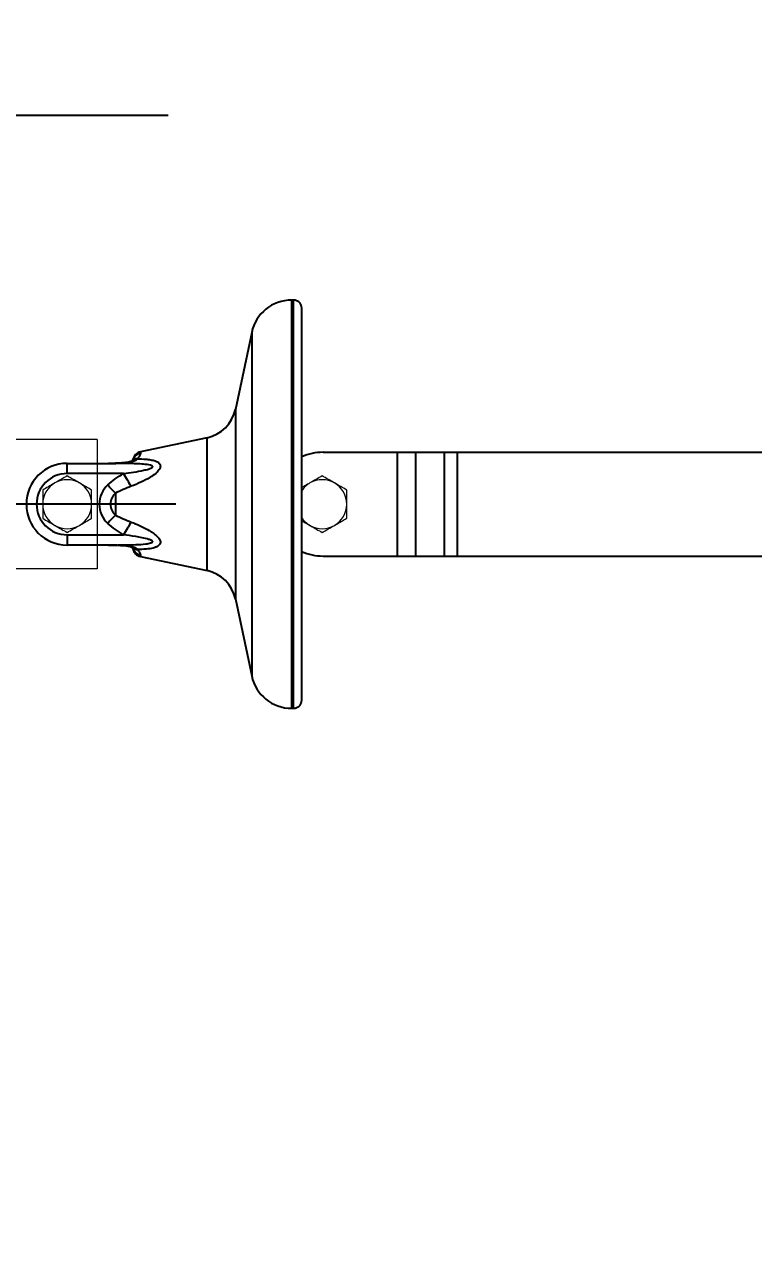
# Model space of a CAD drawing. Header units: millimetres. Extents: x -37020 to 35906, y -101 to 52234.
# Drawn here: x -93.64 to -93.283, y 408.825 to 409.427 of the extents above; entities that cross this region are included whole.
import ezdxf

# ---------------------------------------------------------------- set-up
doc = ezdxf.new("R2010")
doc.units = ezdxf.units.MM
doc.header["$PDMODE"] = 35
doc.header["$PDSIZE"] = 1
doc.linetypes.add('CENTER2', pattern=[28.575, 19.05, -3.175, 3.175, -3.175])
for name, color, linetype in [('0_EJES', 1, 'CENTER2'), ('DIBUJO', 5, 'Continuous'), ('GE-Cotas', 1, 'Continuous'), ('M0_EQUIPOS', 2, 'Continuous'), ('M2_PLBULONES', 2, 'Continuous')]:
    doc.layers.add(name, color=color, linetype=linetype)
doc.styles.add('Romans', font='romans.shx', dxfattribs={"width": 0.8})
doc.dimstyles.new('COTAS GENERAL', dxfattribs={"dimscale": 0.1, "dimtxt": 2.5, "dimasz": 2.5, "dimexe": 1, "dimexo": 1, "dimgap": 1.25, "dimtad": 1, "dimzin": 1, "dimdsep": 46, "dimtxsty": 'Romans', "dimcen": 1, "dimclrd": 2, "dimclre": 1, "dimclrt": 3, "dimaunit": 1, "dimadec": 3, "dimazin": 0, "dimtfac": 1, "dimtix": 1, "dimtmove": 0, "dimatfit": 0, "dimfxl": 1, "dimtolj": 1, "dimarcsym": 0})

# ---------------------------------------------------------------- blocks, each defined once
blk = doc.blocks.new('A$C1BC9721A')
at = {"layer": '0_EJES'}
for p, q in [((310.78, 63.5), (310.78, 0)), ((60.78, 53.24), (60.78, 10.26)), ((560.78, 53.24), (560.78, 10.26)), ((694.33, 31.75), (0, 31.75))]:
    blk.add_line(p, q, dxfattribs=at)
at = {"layer": 'M0_EQUIPOS', "color": 6, "linetype": 'Continuous', "lineweight": 15}
for p, q in [((30.78, 0), (30.78, 63.5)), ((655.78, 63.5), (30.78, 63.5)), ((37.52, 63.5), (37.52, 57.1)), ((97.96, 57.1), (97.96, 63.5)), ((99.24, 0), (99.24, 63.5)), ((522.32, 0), (522.32, 63.5)), ((523.6, 57.1), (523.6, 63.5)), ((584.05, 63.5), (584.05, 57.1)), ((590.78, 0), (590.78, 63.5)), ((655.78, 0), (655.78, 63.5)), ((97.96, 57.1), (37.52, 57.1)), ((523.6, 57.1), (584.05, 57.1)), ((37.52, 0), (37.52, 6.4)), ((97.96, 6.4), (37.52, 6.4)), ((97.96, 6.4), (97.96, 0)), ((523.6, 6.4), (523.6, 0)), ((523.6, 6.4), (584.05, 6.4)), ((584.05, 0), (584.05, 6.4)), ((655.78, 0), (30.78, 0))]:
    blk.add_line(p, q, dxfattribs=at)
at = {"layer": 'M2_PLBULONES', "linetype": 'Continuous'}
for p, q in [((53.85, 43.75), (46.92, 31.75)), ((67.71, 43.75), (53.85, 43.75)), ((74.64, 31.75), (67.71, 43.75)), ((546.92, 31.75), (553.85, 43.75)), ((553.85, 43.75), (567.71, 43.75)), ((567.71, 43.75), (574.64, 31.75)), ((46.92, 31.75), (53.85, 19.75)), ((67.71, 19.75), (74.64, 31.75)), ((553.85, 19.75), (546.92, 31.75)), ((574.64, 31.75), (567.71, 19.75)), ((53.85, 19.75), (67.71, 19.75)), ((567.71, 19.75), (553.85, 19.75))]:
    blk.add_line(p, q, dxfattribs=at)
for centre in [(60.78, 31.75), (560.78, 31.75)]:
    blk.add_circle(centre, 12, dxfattribs=at)
blk = doc.blocks.new('*D328')
at = {"layer": 'Defpoints', "color": 0, "transparency": 16777216}
for p in [(-89.48986, 409.44983), (-88.42819, 409.19232), (-93.94964, 403.39257)]:
    blk.add_point(p, dxfattribs=at)
at = {"layer": 'GE-Cotas', "color": 1, "lineweight": -2, "transparency": 16777216}
for p, q in [((-89.28986, 409.44983), (-90.25742, 409.44983)), ((-89.08986, 409.19232), (-89.28986, 409.44983)), ((-88.47819, 409.19232), (-89.08986, 409.19232))]:
    blk.add_line(p, q, dxfattribs=at)
at = {"layer": 'GE-Cotas', "color": 3, "linetype": 'Continuous', "transparency": 16777216, "insert": (-89.90489, 409.57483), "char_height": 0.125, "attachment_point": 5, "style": 'Romans'}
blk.add_mtext('\\A1;{\\Fsimplex|c0;+ ~}5800', dxfattribs=at)
blk = doc.blocks.new('RIENDA RB')
at = {"layer": '0_EJES'}
blk.add_line((-379.79, 0), (379.79, 0), dxfattribs=at)

msp = doc.modelspace()

# ---------------------------------------------------------------- linework, layer by layer
at = {"layer": 'M0_EQUIPOS', "color": 1}
for p, q in [((-93.50836, 409.29232), (-93.50929, 409.29232)), ((-93.50929, 409.29232), (-93.50929, 409.09232)), ((-93.52886, 409.27648), (-93.52886, 409.10817)), ((-93.53686, 409.23876), (-93.53686, 409.14589)), ((-93.55072, 409.22489), (-93.58333, 409.21795)), ((-93.55072, 409.15976), (-93.55072, 409.22489)), ((-93.58333, 409.21795), (-93.58333, 409.21734)), ((-93.49389, 409.21772), (-93.45762, 409.21772)), ((-93.45762, 409.21772), (-93.45762, 409.16692)), ((-93.45762, 409.21772), (-93.44859, 409.21772)), ((-93.44859, 409.21772), (-93.44859, 409.16692)), ((-93.44859, 409.21772), (-93.43445, 409.21772)), ((-93.43445, 409.21772), (-93.43445, 409.16692)), ((-93.43445, 409.21772), (-93.42811, 409.21772)), ((-93.42811, 409.21772), (-93.42811, 409.16692)), ((-93.42811, 409.21772), (-93.19469, 409.21772)), ((-93.61929, 409.20732), (-93.61929, 409.21232)), ((-93.61929, 409.21232), (-93.59556, 409.21232)), ((-93.59472, 409.21241), (-93.59911, 409.21232)), ((-93.59472, 409.21244), (-93.59558, 409.21239)), ((-93.59254, 409.21255), (-93.59472, 409.21243)), ((-93.59254, 409.21253), (-93.59472, 409.21243)), ((-93.59254, 409.21249), (-93.59472, 409.21241)), ((-93.59472, 409.21243), (-93.59472, 409.21241)), ((-93.59254, 409.21254), (-93.59254, 409.21249)), ((-93.59168, 409.20732), (-93.61929, 409.20732)), ((-93.59567, 409.19765), (-93.59567, 409.18699)), ((-93.61929, 409.17732), (-93.61929, 409.17232)), ((-93.61929, 409.17732), (-93.59168, 409.17732)), ((-93.59556, 409.17232), (-93.61929, 409.17232)), ((-93.59911, 409.17232), (-93.59472, 409.17224)), ((-93.59472, 409.17224), (-93.59254, 409.17216)), ((-93.59472, 409.17224), (-93.59472, 409.17222)), ((-93.59254, 409.17216), (-93.59254, 409.17211)), ((-93.58333, 409.16731), (-93.58333, 409.1667)), ((-93.58333, 409.1667), (-93.55072, 409.15976)), ((-93.49389, 409.16692), (-93.45762, 409.16692)), ((-93.45762, 409.16692), (-93.44859, 409.16692)), ((-93.44859, 409.16692), (-93.43445, 409.16692)), ((-93.43445, 409.16692), (-93.42811, 409.16692)), ((-93.42811, 409.16692), (-93.19469, 409.16692)), ((-93.53686, 409.14589), (-93.52886, 409.10817)), ((-93.50929, 409.09232), (-93.50836, 409.09232))]:
    msp.add_line(p, q, dxfattribs=at)
at = {"layer": 'M0_EQUIPOS', "color": 8}
msp.add_line((-93.52886, 409.27648), (-93.53686, 409.23876), dxfattribs=at)
at = {"layer": 'M0_EQUIPOS', "color": 1, "flags": 128}
for points in [[(-93.58794, 409.20107), (-93.58838, 409.20182), (-93.58884, 409.20257), (-93.5893, 409.20335), (-93.58977, 409.20413), (-93.59024, 409.20492), (-93.59072, 409.20572), (-93.5912, 409.20652), (-93.59168, 409.20732)], [(-93.59567, 409.19765), (-93.59613, 409.19815), (-93.59659, 409.19865), (-93.59705, 409.19916), (-93.59752, 409.19967), (-93.59799, 409.20018), (-93.59847, 409.2007), (-93.59894, 409.20122), (-93.59942, 409.20173)], [(-93.59567, 409.18699), (-93.59613, 409.1865), (-93.59659, 409.18599), (-93.59705, 409.18549), (-93.59752, 409.18498), (-93.59799, 409.18446), (-93.59847, 409.18395), (-93.59894, 409.18343), (-93.59942, 409.18291)], [(-93.58794, 409.18357), (-93.58838, 409.18283), (-93.58884, 409.18207), (-93.5893, 409.1813), (-93.58977, 409.18052), (-93.59024, 409.17973), (-93.59072, 409.17893), (-93.5912, 409.17813), (-93.59168, 409.17732)]]:
    msp.add_lwpolyline(points, dxfattribs=at)
at = {"layer": 'M0_EQUIPOS', "color": 1}
for centre, radius, start, end in [((-93.50929, 409.27232), 0.02, 90, 168.01322), ((-93.55447, 409.2425), 0.018, 282.01559, 348.01322), ((-93.58525, 409.21135), 0.00318, 83.01475, 136.48215), ((-93.58229, 409.21306), 0.005, 102.01559, 168.4328), ((-93.58235, 409.21247), 0.00497, 101.45617, 157.14624), ((-93.49389, 409.19232), 0.0254, 90, 114.27086), ((-93.61929, 409.19232), 0.02, 90, 270), ((-93.59555, 409.21627), 0.00394, 269.86725, 282.10995), ((-93.61929, 409.19232), 0.015, 90, 270), ((-93.59078, 409.19232), 0.01278, 132.56249, 227.43751), ((-93.59078, 409.19232), 0.00724, 132.56249, 227.43751), ((-93.59556, 409.16823), 0.00409, 78.11669, 89.90611), ((-93.58525, 409.17329), 0.00318, 223.53679, 277.04832), ((-93.58229, 409.17159), 0.005, 192.33814, 257.98441), ((-93.58235, 409.17218), 0.00497, 202.27627, 258.55378), ((-93.49389, 409.19232), 0.0254, 245.65016, 270), ((-93.55447, 409.14215), 0.018, 11.98678, 77.98441), ((-93.50929, 409.11232), 0.02, 191.98678, 270)]:
    msp.add_arc(centre, radius, start, end, dxfattribs=at)
for points, knots in [([(-93.50429, 409.28835), (-93.50435, 409.28882), (-93.50448, 409.28983), (-93.50522, 409.29094), (-93.50606, 409.29164), (-93.50702, 409.29218), (-93.50783, 409.29226), (-93.50836, 409.29232)], [0, 0, 0, 0, 0.225806, 0.480942, 0.614527, 0.747718, 1, 1, 1, 1]), ([(-93.50836, 409.19232), (-93.50836, 409.1956), (-93.50836, 409.20214), (-93.50836, 409.21186), (-93.50836, 409.2214), (-93.50836, 409.23065), (-93.50836, 409.23954), (-93.50836, 409.24797), (-93.50836, 409.25586), (-93.50836, 409.26315), (-93.50836, 409.26975), (-93.50836, 409.2756), (-93.50836, 409.28066), (-93.50836, 409.28486), (-93.50836, 409.28817), (-93.50836, 409.29055), (-93.50836, 409.29204), (-93.50836, 409.29223), (-93.50836, 409.29232)], [0, 0, 0, 0, 0.062501, 0.125002, 0.187502, 0.249998, 0.312502, 0.375001, 0.4375, 0.500002, 0.5625, 0.625, 0.687499, 0.75, 0.812501, 0.875, 0.9375, 1, 1, 1, 1]), ([(-93.50429, 409.0963), (-93.50429, 409.09636), (-93.50429, 409.09647), (-93.50429, 409.09723), (-93.50429, 409.09824), (-93.50429, 409.09943), (-93.50429, 409.10074), (-93.50429, 409.10213), (-93.50429, 409.10367), (-93.50429, 409.10532), (-93.50429, 409.1082), (-93.50429, 409.1128), (-93.50429, 409.11975), (-93.50429, 409.12773), (-93.50429, 409.13661), (-93.50429, 409.14628), (-93.50429, 409.1566), (-93.50429, 409.16741), (-93.50429, 409.17858), (-93.50429, 409.18994), (-93.50429, 409.20134), (-93.50429, 409.2126), (-93.50429, 409.22359), (-93.50429, 409.23413), (-93.50429, 409.24408), (-93.50429, 409.25254), (-93.50429, 409.25961), (-93.50429, 409.26543), (-93.50429, 409.27059), (-93.50429, 409.27429), (-93.50429, 409.27684), (-93.50429, 409.27863), (-93.50429, 409.2805), (-93.50429, 409.28237), (-93.50429, 409.28417), (-93.50429, 409.28577), (-93.50429, 409.28713), (-93.50429, 409.28813), (-93.50429, 409.28827), (-93.50429, 409.28835)], [0, 0, 0, 0, 0.024016, 0.045698, 0.06504, 0.082041, 0.096699, 0.11173, 0.125156, 0.138769, 0.152574, 0.190147, 0.227898, 0.26563, 0.303377, 0.341131, 0.378865, 0.416606, 0.454362, 0.492102, 0.529836, 0.567591, 0.60534, 0.64307, 0.680819, 0.718572, 0.746883, 0.77519, 0.803453, 0.830291, 0.842957, 0.855124, 0.86929, 0.88744, 0.904839, 0.924797, 0.947314, 0.972383, 1, 1, 1, 1]), ([(-93.58486, 409.21451), (-93.58522, 409.21418), (-93.58593, 409.21351), (-93.58782, 409.21288), (-93.59011, 409.21258), (-93.59174, 409.21252), (-93.59254, 409.21249)], [0, 0, 0, 0, 0.230021, 0.460721, 0.736558, 1, 1, 1, 1]), ([(-93.58486, 409.21451), (-93.58348, 409.21449), (-93.58125, 409.21446), (-93.57832, 409.21412), (-93.5764, 409.21364), (-93.57501, 409.21303), (-93.57414, 409.21238), (-93.57371, 409.21167), (-93.57358, 409.2109), (-93.5737, 409.21024), (-93.57424, 409.2091), (-93.57504, 409.2082), (-93.57659, 409.20682), (-93.57909, 409.2051), (-93.58315, 409.20297), (-93.58634, 409.20171), (-93.58794, 409.20107)], [0, 0, 0, 0, 0.134131, 0.217, 0.299607, 0.343777, 0.387733, 0.429921, 0.446773, 0.483545, 0.505141, 0.577855, 0.594538, 0.694983, 0.847277, 1, 1, 1, 1]), ([(-93.58688, 409.21437), (-93.58687, 409.21438), (-93.58686, 409.21441), (-93.58697, 409.21424), (-93.58719, 409.21395), (-93.58744, 409.21367), (-93.58756, 409.21355)], [0, 0, 0, 0, 0.072028, 0.366042, 0.713178, 1, 1, 1, 1]), ([(-93.58333, 409.21734), (-93.58342, 409.21697), (-93.58359, 409.21629), (-93.58446, 409.21507), (-93.58486, 409.21451)], [0, 0, 0, 0, 0.547147, 1, 1, 1, 1]), ([(-93.59168, 409.20732), (-93.59003, 409.20755), (-93.58672, 409.208), (-93.58262, 409.20872), (-93.57978, 409.20941), (-93.57841, 409.20987), (-93.57779, 409.21018), (-93.57751, 409.21039), (-93.57739, 409.21055), (-93.57736, 409.2107), (-93.5774, 409.21084), (-93.57755, 409.211), (-93.57812, 409.21131), (-93.57989, 409.2117), (-93.58277, 409.21199), (-93.58822, 409.21228), (-93.5925, 409.21231), (-93.59556, 409.21232)], [0, 0, 0, 0, 0.146869, 0.294047, 0.367547, 0.404331, 0.422759, 0.430633, 0.438578, 0.443363, 0.448137, 0.454928, 0.467693, 0.512513, 0.620088, 0.728863, 1, 1, 1, 1]), ([(-93.58755, 409.21355), (-93.58758, 409.21352), (-93.58762, 409.21347), (-93.58788, 409.2133), (-93.58836, 409.2131), (-93.58911, 409.21289), (-93.59012, 409.21272), (-93.5913, 409.2126), (-93.59213, 409.21256), (-93.59254, 409.21254)], [0, 0, 0, 0, 0.157036, 0.292402, 0.409981, 0.540009, 0.685554, 0.845059, 1, 1, 1, 1]), ([(-93.59942, 409.20173), (-93.59821, 409.20276), (-93.59577, 409.20481), (-93.59305, 409.20648), (-93.59168, 409.20732)], [0, 0, 0, 0, 0.497098, 1, 1, 1, 1]), ([(-93.58794, 409.20107), (-93.58925, 409.20056), (-93.59188, 409.19955), (-93.59441, 409.19829), (-93.59567, 409.19765)], [0, 0, 0, 0, 0.49921, 1, 1, 1, 1]), ([(-93.50836, 409.09232), (-93.50836, 409.09242), (-93.50836, 409.0926), (-93.50836, 409.0941), (-93.50836, 409.09647), (-93.50836, 409.09979), (-93.50836, 409.10399), (-93.50836, 409.10904), (-93.50836, 409.1149), (-93.50836, 409.1215), (-93.50836, 409.12878), (-93.50836, 409.13668), (-93.50836, 409.14511), (-93.50836, 409.15399), (-93.50836, 409.16325), (-93.50836, 409.17278), (-93.50836, 409.18251), (-93.50836, 409.18905), (-93.50836, 409.19232)], [0, 0, 0, 0, 0.0625, 0.125, 0.187501, 0.25, 0.312501, 0.375, 0.4375, 0.500002, 0.5625, 0.624999, 0.687503, 0.750001, 0.812503, 0.874998, 0.937499, 1, 1, 1, 1]), ([(-93.59567, 409.18699), (-93.59441, 409.18636), (-93.59189, 409.1851), (-93.58926, 409.18408), (-93.58794, 409.18357)], [0, 0, 0, 0, 0.498769, 1, 1, 1, 1]), ([(-93.59168, 409.17732), (-93.59304, 409.17816), (-93.59575, 409.17983), (-93.59819, 409.18188), (-93.59942, 409.18291)], [0, 0, 0, 0, 0.497897, 1, 1, 1, 1]), ([(-93.58794, 409.18357), (-93.58721, 409.18329), (-93.58515, 409.18249), (-93.58183, 409.181), (-93.57873, 409.17929), (-93.57645, 409.17771), (-93.57493, 409.17638), (-93.5739, 409.17504), (-93.57359, 409.17395), (-93.57365, 409.17309), (-93.57399, 409.17249), (-93.57468, 409.17183), (-93.57564, 409.17129), (-93.57766, 409.17064), (-93.58073, 409.17019), (-93.58342, 409.17015), (-93.58486, 409.17013)], [0, 0, 0, 0, 0.069456, 0.196234, 0.322712, 0.383476, 0.443991, 0.506117, 0.543534, 0.566286, 0.610443, 0.628789, 0.683449, 0.738429, 0.859928, 1, 1, 1, 1]), ([(-93.5991, 409.17232), (-93.59872, 409.17232), (-93.59726, 409.17232), (-93.59581, 409.17224), (-93.59472, 409.17218)], [0, 0, 0, 0, 0.255946, 1, 1, 1, 1]), ([(-93.59556, 409.17232), (-93.59224, 409.17234), (-93.58727, 409.17237), (-93.58155, 409.17274), (-93.57894, 409.17311), (-93.57788, 409.17346), (-93.57753, 409.17365), (-93.57738, 409.17384), (-93.57736, 409.17398), (-93.5774, 409.17412), (-93.57757, 409.17431), (-93.57818, 409.17471), (-93.57986, 409.17527), (-93.58249, 409.17588), (-93.58661, 409.17663), (-93.58968, 409.17705), (-93.59168, 409.17732)], [0, 0, 0, 0, 0.293836, 0.440817, 0.514443, 0.530742, 0.547208, 0.552651, 0.558169, 0.563004, 0.569967, 0.583328, 0.631374, 0.726336, 0.822151, 1, 1, 1, 1]), ([(-93.59472, 409.17222), (-93.59421, 409.17219), (-93.59349, 409.17216), (-93.59276, 409.17212), (-93.59254, 409.17211)], [0, 0, 0, 0, 0.70041, 1, 1, 1, 1]), ([(-93.59254, 409.17216), (-93.59155, 409.17212), (-93.58977, 409.17205), (-93.58732, 409.17165), (-93.58571, 409.17098), (-93.58509, 409.17037), (-93.58486, 409.17013)], [0, 0, 0, 0, 0.326805, 0.583426, 0.841934, 1, 1, 1, 1]), ([(-93.59254, 409.17211), (-93.59247, 409.17211), (-93.59194, 409.17208), (-93.59101, 409.17202), (-93.58981, 409.17188), (-93.58885, 409.17169), (-93.58814, 409.17146), (-93.58778, 409.17128), (-93.58759, 409.17114), (-93.58757, 409.17111), (-93.58755, 409.17109)], [0, 0, 0, 0, 0.025879, 0.202341, 0.354354, 0.500108, 0.636108, 0.761288, 0.894588, 1, 1, 1, 1]), ([(-93.58755, 409.1711), (-93.58741, 409.17094), (-93.58714, 409.17063), (-93.58691, 409.17031), (-93.58688, 409.17028), (-93.58687, 409.17026)], [0, 0, 0, 0, 0.376695, 0.729247, 1, 1, 1, 1]), ([(-93.58486, 409.17013), (-93.58446, 409.16958), (-93.58359, 409.16836), (-93.58342, 409.16768), (-93.58333, 409.16731)], [0, 0, 0, 0, 0.452885, 1, 1, 1, 1]), ([(-93.50836, 409.09232), (-93.50783, 409.09238), (-93.50702, 409.09247), (-93.50606, 409.093), (-93.50522, 409.09371), (-93.50448, 409.09482), (-93.50435, 409.09583), (-93.50429, 409.0963)], [0, 0, 0, 0, 0.2523126, 0.3854487, 0.5191479, 0.7743156, 1, 1, 1, 1])]:
    msp.add_open_spline(points, degree=3, knots=knots, dxfattribs=at)
at = {"layer": 'M2_PLBULONES', "color": 1, "linetype": 'Continuous', "lineweight": 15}
for centre, start, end in [((-93.61929, 409.19232), 120, 180), ((-93.61929, 409.19232), 60, 120), ((-93.61929, 409.19232), 0, 60), ((-93.49429, 409.19232), 120, 147.64722), ((-93.49429, 409.19232), 60, 120), ((-93.49429, 409.19232), 0, 60), ((-93.61929, 409.19232), 180, 240), ((-93.61929, 409.19232), 300, 0), ((-93.49429, 409.19232), 300, 0), ((-93.49429, 409.19232), 212.27937, 240), ((-93.61929, 409.19232), 240, 300), ((-93.49429, 409.19232), 240, 300)]:
    msp.add_arc(centre, 0.012, start, end, dxfattribs=at)
for points, knots in [([(-93.62529, 409.20272), (-93.62543, 409.20263), (-93.62651, 409.20201), (-93.62854, 409.20084), (-93.63037, 409.19978), (-93.63129, 409.19925)], [0, 0, 0, 0, 0.070055, 0.530806, 1, 1, 1, 1]), ([(-93.61929, 409.20618), (-93.62027, 409.20562), (-93.62223, 409.20448), (-93.62427, 409.20331), (-93.62529, 409.20272)], [0, 0, 0, 0, 0.495448, 1, 1, 1, 1]), ([(-93.61329, 409.20272), (-93.61343, 409.2028), (-93.61451, 409.20342), (-93.61654, 409.20459), (-93.61837, 409.20565), (-93.61929, 409.20618)], [0, 0, 0, 0, 0.0701458, 0.5307558, 1, 1, 1, 1]), ([(-93.60729, 409.19925), (-93.60827, 409.19981), (-93.61023, 409.20095), (-93.61227, 409.20212), (-93.61329, 409.20272)], [0, 0, 0, 0, 0.495444, 1, 1, 1, 1]), ([(-93.50029, 409.20272), (-93.50043, 409.20263), (-93.50151, 409.20201), (-93.50286, 409.20123), (-93.50403, 409.20056), (-93.50429, 409.20041)], [0, 0, 0, 0, 0.105712, 0.800977, 1, 1, 1, 1]), ([(-93.49429, 409.20618), (-93.49527, 409.20562), (-93.49723, 409.20448), (-93.49927, 409.20331), (-93.50029, 409.20272)], [0, 0, 0, 0, 0.495448, 1, 1, 1, 1]), ([(-93.48829, 409.20272), (-93.48843, 409.2028), (-93.48951, 409.20342), (-93.49154, 409.20459), (-93.49337, 409.20565), (-93.49429, 409.20618)], [0, 0, 0, 0, 0.070146, 0.530756, 1, 1, 1, 1]), ([(-93.48229, 409.19925), (-93.48327, 409.19981), (-93.48523, 409.20095), (-93.48727, 409.20212), (-93.48829, 409.20272)], [0, 0, 0, 0, 0.495444, 1, 1, 1, 1]), ([(-93.63129, 409.19925), (-93.63129, 409.1975), (-93.63129, 409.19521), (-93.63129, 409.19287), (-93.63129, 409.19232)], [0, 0, 0, 0, 0.767675, 1, 1, 1, 1]), ([(-93.60729, 409.19232), (-93.60729, 409.19287), (-93.60729, 409.19521), (-93.60729, 409.1975), (-93.60729, 409.19925)], [0, 0, 0, 0, 0.232325, 1, 1, 1, 1]), ([(-93.48229, 409.19232), (-93.48229, 409.19287), (-93.48229, 409.19521), (-93.48229, 409.1975), (-93.48229, 409.19925)], [0, 0, 0, 0, 0.232325, 1, 1, 1, 1]), ([(-93.63129, 409.19232), (-93.63129, 409.19141), (-93.63129, 409.18956), (-93.63129, 409.18725), (-93.63129, 409.18587), (-93.63129, 409.18539)], [0, 0, 0, 0, 0.3913226, 0.7885467, 1, 1, 1, 1]), ([(-93.60729, 409.18539), (-93.60729, 409.18587), (-93.60729, 409.18724), (-93.60729, 409.18954), (-93.60729, 409.19139), (-93.60729, 409.19232)], [0, 0, 0, 0, 0.211454, 0.603081, 1, 1, 1, 1]), ([(-93.48229, 409.18539), (-93.48229, 409.18587), (-93.48229, 409.18724), (-93.48229, 409.18954), (-93.48229, 409.19139), (-93.48229, 409.19232)], [0, 0, 0, 0, 0.211454, 0.603081, 1, 1, 1, 1]), ([(-93.63129, 409.18539), (-93.63032, 409.18483), (-93.62835, 409.1837), (-93.62632, 409.18252), (-93.62529, 409.18193)], [0, 0, 0, 0, 0.4954292, 1, 1, 1, 1]), ([(-93.61329, 409.18193), (-93.61315, 409.18201), (-93.61207, 409.18263), (-93.61004, 409.18381), (-93.60821, 409.18486), (-93.60729, 409.18539)], [0, 0, 0, 0, 0.0700826, 0.5307907, 1, 1, 1, 1]), ([(-93.50429, 409.18424), (-93.50398, 409.18406), (-93.50267, 409.18331), (-93.50132, 409.18252), (-93.50029, 409.18193)], [0, 0, 0, 0, 0.23891, 1, 1, 1, 1]), ([(-93.48829, 409.18193), (-93.48815, 409.18201), (-93.48707, 409.18263), (-93.48504, 409.18381), (-93.48321, 409.18486), (-93.48229, 409.18539)], [0, 0, 0, 0, 0.070083, 0.530791, 1, 1, 1, 1]), ([(-93.62529, 409.18193), (-93.62515, 409.18185), (-93.62407, 409.18123), (-93.62204, 409.18005), (-93.62021, 409.179), (-93.61929, 409.17847)], [0, 0, 0, 0, 0.0700826, 0.5308196, 1, 1, 1, 1]), ([(-93.61929, 409.17847), (-93.61832, 409.17903), (-93.61635, 409.18016), (-93.61432, 409.18134), (-93.61329, 409.18193)], [0, 0, 0, 0, 0.495444, 1, 1, 1, 1]), ([(-93.50029, 409.18193), (-93.50015, 409.18185), (-93.49907, 409.18123), (-93.49704, 409.18005), (-93.49521, 409.179), (-93.49429, 409.17847)], [0, 0, 0, 0, 0.0700826, 0.5308196, 1, 1, 1, 1]), ([(-93.49429, 409.17847), (-93.49332, 409.17903), (-93.49135, 409.18016), (-93.48932, 409.18134), (-93.48829, 409.18193)], [0, 0, 0, 0, 0.495444, 1, 1, 1, 1])]:
    msp.add_open_spline(points, degree=3, knots=knots, dxfattribs=at)

# ---------------------------------------------------------------- block references
at = {"layer": 'DIBUJO', "xscale": -0.001000000000001222, "yscale": 0.0009999999999998899, "zscale": 0.001, "rotation": 180}
msp.add_blockref('A$C1BC9721A', (-94.26042, 409.22407), dxfattribs=at)
at = {"layer": 'M0_EQUIPOS', "xscale": -0.001, "yscale": 0.001, "zscale": 0.001}
msp.add_blockref('RIENDA RB', (-93.94964, 409.3827), dxfattribs=at)

# ---------------------------------------------------------------- dimensions: what is measured, and where the dimension line sits
at = {"layer": 'GE-Cotas'}
dim = msp.add_ordinate_dim(feature_location=(-88.42819, 409.19232), offset=(-1.06167, 0.2575), dtype=0, origin=(-93.94964, 403.39257), text='{\\Fsimplex|c0;+ ~}<>', dimstyle='COTAS GENERAL', override={"dimscale": 0.05, "dimasz": 2, "dimdec": 0, "dimlfac": 1000, "dimdsep": 44}, dxfattribs=at)
dim.commit()
dim.dimension.update_dxf_attribs({"geometry": '*D328', "text_midpoint": (-89.90489, 409.57483)})

doc.saveas('drawing.dxf')
